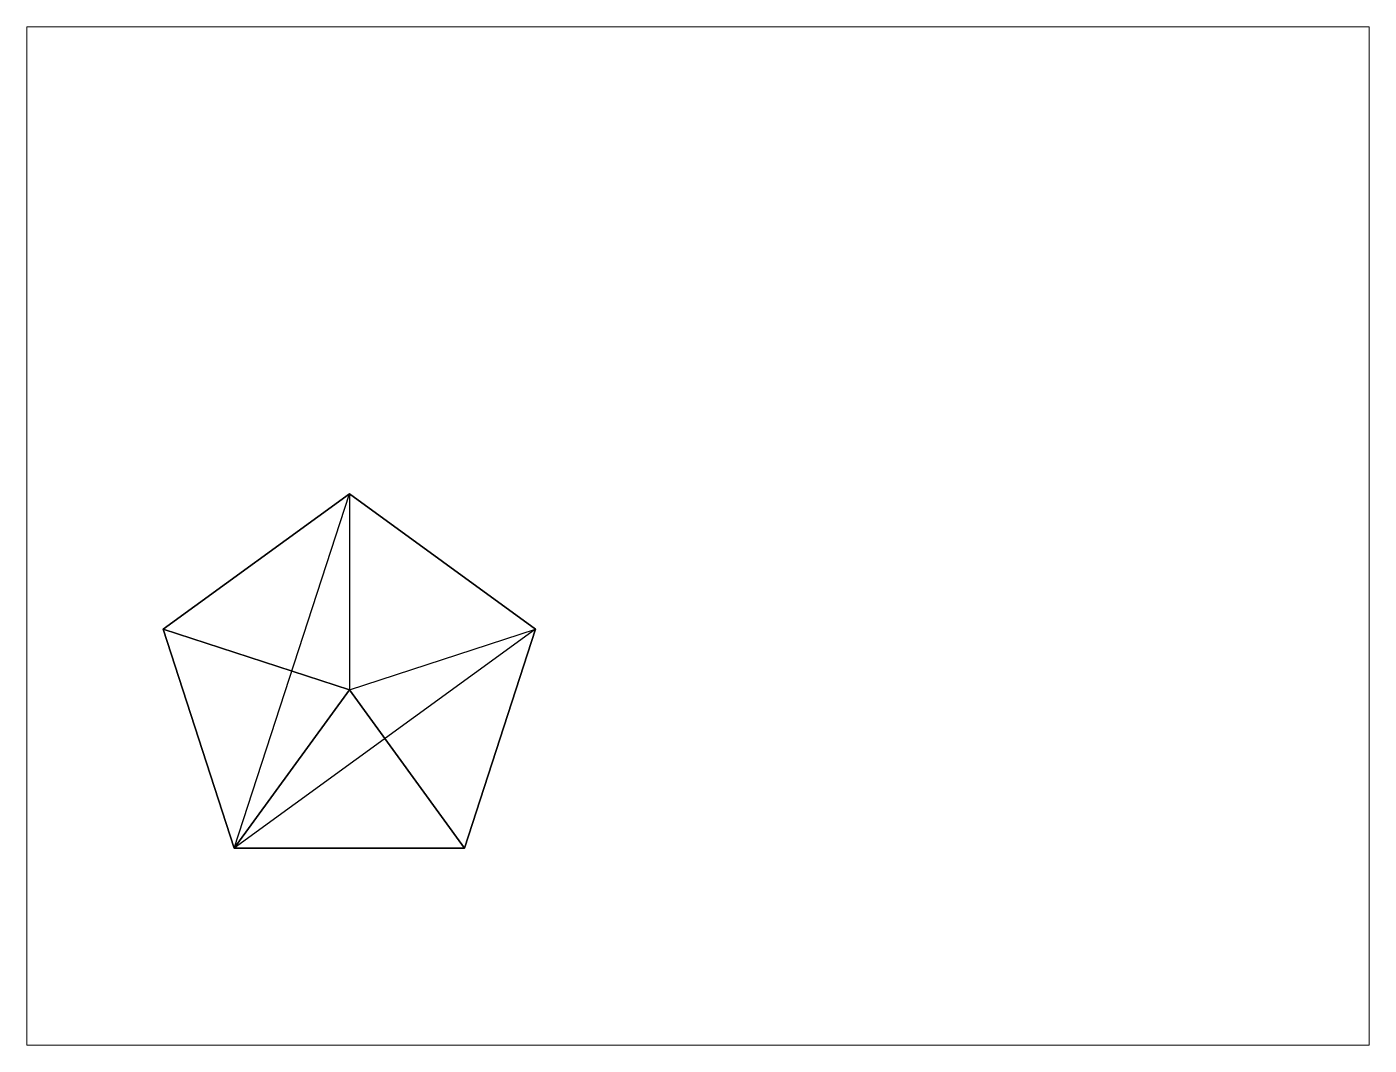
# Paper-space layout 'Лист1' of a CAD drawing. Header units: millimetres. Extents: x 26 to 231, y 20 to 176.
# The model-space entities are those that its viewports show. They can reach past a viewport. Long polylines and large blocks are cut down to what shows.
import ezdxf

# ---------------------------------------------------------------- set-up
doc = ezdxf.new("R2010")
doc.units = ezdxf.units.MM

msp = doc.modelspace()

# ---------------------------------------------------------------- linework, layer by layer
msp.add_line((100, 100), (100, 100, 100))
msp.add_lwpolyline([(100, 161.8), (41.22, 119.1), (63.67, 50), (136.33, 50), (158.78, 119.1)], close=True)
for points in [[(41.22, 119.1), (100, 161.8), (100, 100, 100), (41.22, 119.1)], [(63.67, 50), (41.22, 119.1), (100, 161.8), (158.78, 119.1)], [(100, 161.8), (158.78, 119.1), (136.33, 50), (63.67, 50)], [(100, 161.8), (100, 100, 100), (158.78, 119.1), (100, 161.8)], [(63.67, 50), (41.22, 119.1), (100, 100, 100), (63.67, 50)], [(136.33, 50), (100, 100, 100), (158.78, 119.1)], [(63.67, 50), (100, 100, 100), (136.33, 50), (63.67, 50)]]:
    msp.add_3dface(points)

psp = doc.layouts.new('Лист1')

# ---------------------------------------------------------------- viewports
at = {"layer": '0'}
psp.add_viewport(center=(128.5, 97.5), size=(205.6, 156), view_center_point=(210, 148.5), view_height=321.3327, dxfattribs=at)

doc.saveas('drawing.dxf')
